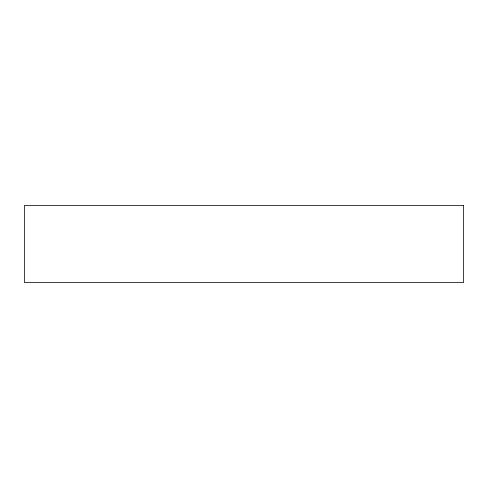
<?xml version="1.0" encoding="UTF-8"?>
<svg xmlns="http://www.w3.org/2000/svg" width="488" height="488" viewBox="0 0 488 488"><rect width="100%" height="100%" fill="white"/><g stroke="black" fill="none" stroke-linecap="round" stroke-linejoin="round"><path stroke-width="0.73" d="M463.6 205.454L24.4 205.454L24.4 282.546L463.6 282.546L463.6 205.454"/></g></svg>
